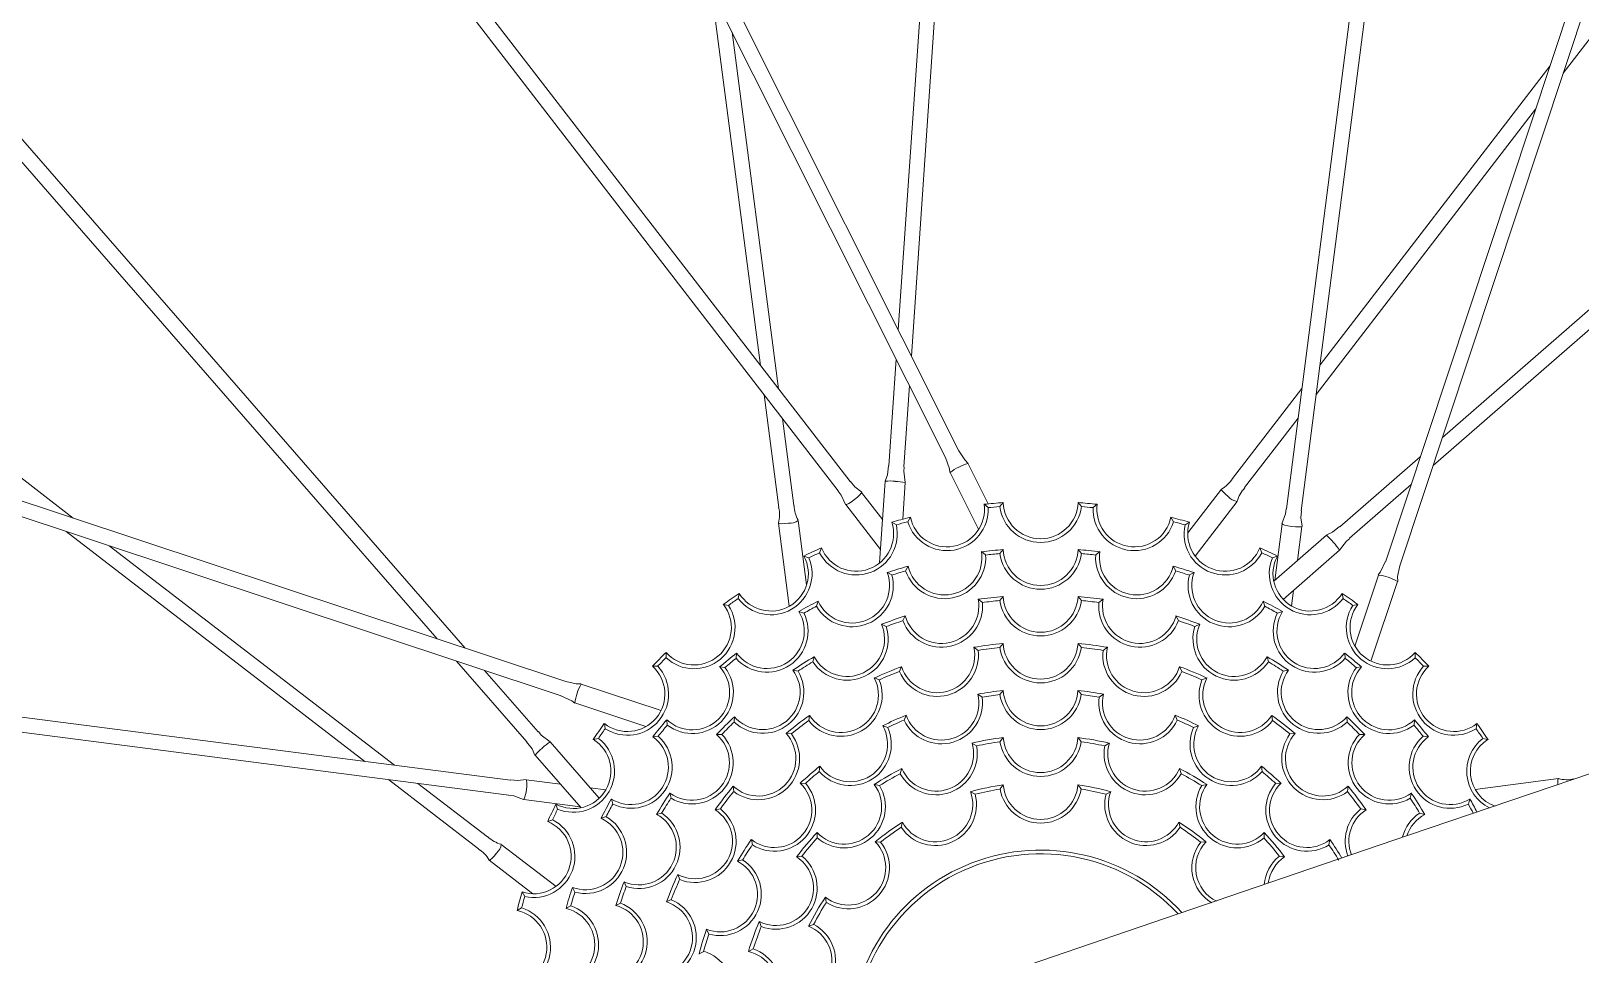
# Model space of a CAD drawing. Header units: millimetres. Extents: x -843 to 3947, y -76 to 3122.
# Drawn here: x -439.8 to -282, y 2409.8 to 2503.8 of the extents above; entities that cross this region are included whole.
import ezdxf

# ---------------------------------------------------------------- set-up
doc = ezdxf.new("R2010")
doc.units = ezdxf.units.MM
doc.layers.add('ZANO_R', color=7, linetype='Continuous', lineweight=0)

msp = doc.modelspace()

# ---------------------------------------------------------------- linework, layer by layer
at = {"layer": 'ZANO_R'}
for p, q in [((-340.27, 2636.2), (-351.46, 2473.34)), ((-350.12, 2470.66), (-338.75, 2636.1)), ((-289.22, 2631.52), (-311.93, 2455.12)), ((-310.42, 2454.93), (-287.71, 2631.33)), ((-426.04, 2618.55), (-346.65, 2460.34)), ((-345.28, 2461.02), (-424.67, 2619.23)), ((-246.09, 2617.81), (-301.82, 2449.8)), ((-300.38, 2449.32), (-244.64, 2617.33)), ((-466.23, 2597.75), (-357.56, 2456.96)), ((-356.35, 2457.89), (-465.02, 2598.68)), ((-283.74, 2499.48), (-207.92, 2598.05)), ((-172.96, 2569.65), (-296.04, 2462.4)), ((-296.98, 2459.55), (-171.96, 2568.5)), ((-505.64, 2564.96), (-398.39, 2441.88)), ((-395.55, 2440.94), (-504.49, 2565.96)), ((-435.47, 2454.18), (-534.04, 2530)), ((-370.46, 2507.8), (-365.49, 2469.73)), ((-363.64, 2467.34), (-368.38, 2503.66)), ((-285.1, 2500.2), (-308.51, 2469.77)), ((-308.9, 2466.77), (-286.56, 2495.8)), ((-385.31, 2437.55), (-553.32, 2493.28)), ((-553.8, 2491.83), (-385.79, 2436.1)), ((-351.67, 2470.35), (-352.41, 2459.49)), ((-365.1, 2466.73), (-363.61, 2455.26)), ((-350.89, 2459.39), (-350.32, 2467.67)), ((-310.36, 2467.37), (-317.41, 2458.2)), ((-362.1, 2455.46), (-363.25, 2464.33)), ((-316.2, 2457.28), (-310.74, 2464.37)), ((-298.3, 2460.43), (-306.5, 2453.28)), ((-342.29, 2455.63), (-344.35, 2459.72)), ((-352.78, 2457.93), (-353.35, 2449.62)), ((-351, 2454.07), (-350.75, 2457.79)), ((-346.16, 2458.81), (-343.27, 2453.04)), ((-305.5, 2452.13), (-299.24, 2457.59)), ((-353.04, 2454.02), (-355.19, 2456.8)), ((-340.76, 2455.76), (-341.11, 2455.35)), ((-332.8, 2455.35), (-333.15, 2455.76)), ((-318.56, 2457.12), (-321.98, 2452.67)), ((-321.23, 2450.31), (-316.95, 2455.88)), ((-356.8, 2455.56), (-353.25, 2450.97)), ((-350.22, 2454.27), (-350.49, 2453.8)), ((-342.72, 2455.59), (-342.31, 2455.25)), ((-331.61, 2455.25), (-331.19, 2455.59)), ((-323.42, 2453.8), (-323.69, 2454.27)), ((-436.19, 2452.82), (-405.76, 2429.41)), ((-363.66, 2453.68), (-362.55, 2445.21)), ((-360.79, 2447.39), (-361.64, 2453.94)), ((-352.12, 2453.76), (-351.65, 2453.49)), ((-322.26, 2453.49), (-321.79, 2453.76)), ((-312.38, 2453.6), (-313.13, 2447.84)), ((-310.82, 2449.86), (-310.37, 2453.34)), ((-402.76, 2429.03), (-431.8, 2451.36)), ((-359.28, 2451.15), (-359.46, 2450.65)), ((-340.76, 2450.99), (-341.11, 2450.58)), ((-332.8, 2450.58), (-333.15, 2450.99)), ((-314.45, 2450.65), (-314.64, 2451.15)), ((-307.86, 2452.43), (-313.22, 2447.76)), ((-390.92, 2427.5), (-567.32, 2450.21)), ((-361.06, 2450.32), (-360.55, 2450.14)), ((-342.98, 2450.77), (-342.56, 2450.43)), ((-331.35, 2450.43), (-330.93, 2450.77)), ((-313.36, 2450.14), (-312.86, 2450.32)), ((-312.25, 2445.91), (-306.53, 2450.9)), ((-567.52, 2448.7), (-391.12, 2425.99)), ((-352.58, 2448.63), (-352.1, 2448.39)), ((-350.45, 2449.28), (-350.71, 2448.81)), ((-323.2, 2448.81), (-323.46, 2449.28)), ((-321.81, 2448.39), (-321.33, 2448.63)), ((-302.56, 2448.38), (-304.96, 2441.15)), ((-367.65, 2446.52), (-367.75, 2445.99)), ((-340.76, 2446.21), (-341.11, 2445.79)), ((-332.81, 2445.79), (-333.15, 2446.21)), ((-311.41, 2445.24), (-311.21, 2446.82)), ((-306.16, 2445.99), (-306.26, 2446.52)), ((-303.33, 2439.62), (-300.63, 2447.74)), ((-369.26, 2445.39), (-368.73, 2445.3)), ((-361.58, 2444.67), (-361.06, 2444.52)), ((-359.62, 2445.72), (-359.78, 2445.21)), ((-343.31, 2445.92), (-342.88, 2445.59)), ((-331.03, 2445.59), (-330.6, 2445.92)), ((-314.13, 2445.21), (-314.3, 2445.72)), ((-312.85, 2444.52), (-312.33, 2444.67)), ((-305.18, 2445.3), (-304.65, 2445.39)), ((-353.16, 2443.38), (-352.67, 2443.16)), ((-350.74, 2444.23), (-350.98, 2443.75)), ((-322.93, 2443.75), (-323.18, 2444.23)), ((-321.25, 2443.16), (-320.76, 2443.38)), ((-375.1, 2440.49), (-375.1, 2439.96)), ((-367.91, 2440.44), (-367.97, 2439.91)), ((-360.02, 2440.08), (-360.15, 2439.55)), ((-343.75, 2441.03), (-343.31, 2440.72)), ((-340.76, 2441.43), (-341.11, 2441.01)), ((-332.81, 2441.01), (-333.15, 2441.43)), ((-330.6, 2440.72), (-330.16, 2441.03)), ((-313.77, 2439.55), (-313.9, 2440.08)), ((-305.94, 2439.91), (-306, 2440.44)), ((-298.81, 2439.96), (-298.82, 2440.49)), ((-396.42, 2439.62), (-389.27, 2431.42)), ((-388.12, 2432.42), (-393.58, 2438.68)), ((-376.49, 2439.1), (-375.95, 2439.11)), ((-369.63, 2439.03), (-369.1, 2438.98)), ((-362.19, 2438.71), (-361.66, 2438.6)), ((-351.11, 2439.06), (-351.33, 2438.57)), ((-322.59, 2438.57), (-322.81, 2439.06)), ((-312.25, 2438.6), (-311.72, 2438.71)), ((-304.81, 2438.98), (-304.28, 2439.03)), ((-297.96, 2439.11), (-297.43, 2439.1)), ((-375.61, 2434.59), (-383.73, 2437.29)), ((-353.89, 2437.91), (-353.39, 2437.72)), ((-320.53, 2437.72), (-320.02, 2437.91)), ((-384.37, 2435.36), (-377.15, 2432.96)), ((-343.36, 2436.27), (-342.91, 2435.96)), ((-340.76, 2436.64), (-341.1, 2436.22)), ((-332.81, 2436.22), (-333.15, 2436.64)), ((-331, 2435.96), (-330.56, 2436.27)), ((-375.02, 2433.64), (-374.97, 2433.11)), ((-368.14, 2433.96), (-368.15, 2433.43)), ((-360.48, 2434.1), (-360.57, 2433.57)), ((-350.66, 2434.12), (-350.87, 2433.62)), ((-323.05, 2433.62), (-323.26, 2434.12)), ((-313.34, 2433.57), (-313.43, 2434.1)), ((-305.76, 2433.43), (-305.77, 2433.96)), ((-298.94, 2433.11), (-298.9, 2433.64)), ((-381.38, 2433.27), (-381.29, 2432.74)), ((-369.96, 2432.15), (-369.42, 2432.16)), ((-362.88, 2432.27), (-362.34, 2432.21)), ((-353.04, 2433.03), (-352.53, 2432.86)), ((-321.38, 2432.86), (-320.87, 2433.03)), ((-311.57, 2432.21), (-311.04, 2432.27)), ((-304.5, 2432.16), (-303.96, 2432.15)), ((-292.62, 2432.74), (-292.53, 2433.27)), ((-381.9, 2425.67), (-386.89, 2431.39)), ((-382.51, 2431.66), (-381.98, 2431.76)), ((-376.43, 2431.92), (-375.9, 2431.98)), ((-343.95, 2431.28), (-343.48, 2431)), ((-340.76, 2431.85), (-341.1, 2431.42)), ((-332.82, 2431.42), (-333.15, 2431.85)), ((-330.43, 2431), (-329.97, 2431.28)), ((-298.02, 2431.98), (-297.48, 2431.92)), ((-291.93, 2431.76), (-291.41, 2431.66)), ((-388.42, 2430.06), (-383.75, 2424.7)), ((-359.45, 2428.92), (-359.5, 2428.38)), ((-314.41, 2428.38), (-314.47, 2428.92)), ((-403.36, 2427.57), (-394.2, 2420.52)), ((-385.85, 2427.1), (-389.33, 2427.55)), ((-351.09, 2428.68), (-351.26, 2428.17)), ((-322.65, 2428.17), (-322.82, 2428.68)), ((-284.24, 2427.66), (-292.71, 2426.56)), ((-393.27, 2421.72), (-400.36, 2427.18)), ((-381.23, 2426.51), (-382.81, 2426.71)), ((-374.7, 2426.2), (-374.59, 2425.67)), ((-368.26, 2426.88), (-368.21, 2426.35)), ((-361.43, 2427.2), (-360.89, 2427.18)), ((-353.89, 2427.07), (-353.36, 2426.95)), ((-344.09, 2426.33), (-343.61, 2426.07)), ((-340.76, 2427.04), (-341.09, 2426.61)), ((-332.83, 2426.61), (-333.16, 2427.04)), ((-330.3, 2426.07), (-329.82, 2426.33)), ((-320.55, 2426.95), (-320.02, 2427.07)), ((-313.03, 2427.18), (-312.49, 2427.2)), ((-305.71, 2426.35), (-305.66, 2426.88)), ((-299.32, 2425.67), (-299.21, 2426.2)), ((-389.59, 2425.54), (-383.84, 2424.8)), ((-386.31, 2425.06), (-386.14, 2424.56)), ((-380.66, 2425.59), (-380.51, 2425.07)), ((-376.07, 2424.02), (-375.55, 2424.16)), ((-370.09, 2424.49), (-369.56, 2424.58)), ((-304.35, 2424.58), (-303.82, 2424.49)), ((-298.37, 2424.16), (-297.85, 2424.02)), ((-293.4, 2425.07), (-293.25, 2425.59)), ((-387.15, 2423.28), (-386.64, 2423.47)), ((-381.71, 2423.62), (-381.2, 2423.79)), ((-351.03, 2423.24), (-351.16, 2422.71)), ((-322.75, 2422.71), (-322.88, 2423.24)), ((-366.41, 2421.45), (-366.31, 2420.92)), ((-359.72, 2422.18), (-359.7, 2421.63)), ((-353.79, 2421.24), (-353.25, 2421.19)), ((-320.67, 2421.19), (-320.12, 2421.24)), ((-314.21, 2421.63), (-314.19, 2422.18)), ((-307.6, 2420.92), (-307.5, 2421.45)), ((-386.3, 2416.69), (-391.87, 2420.97)), ((-361.8, 2419.7), (-361.26, 2419.78)), ((-312.65, 2419.78), (-312.11, 2419.7)), ((-393.11, 2419.36), (-388.67, 2415.94)), ((-373.9, 2417.9), (-373.71, 2417.39)), ((-367.83, 2419.25), (-367.3, 2419.38)), ((-384.63, 2416.59), (-384.38, 2416.11)), ((-379.37, 2417.17), (-379.15, 2416.68)), ((-389.75, 2416.13), (-389.49, 2415.66)), ((-385.27, 2414.46), (-384.8, 2414.72)), ((-380.22, 2414.74), (-379.74, 2414.99)), ((-375.05, 2415.11), (-374.56, 2415.34)), ((-358.88, 2415.59), (-358.78, 2415.05)), ((-390.26, 2414.23), (-389.8, 2414.5)), ((-365.6, 2413.11), (-365.4, 2412.61)), ((-370.99, 2412.32), (-370.75, 2411.84)), ((-360.58, 2412.64), (-360.07, 2412.82)), ((-371.73, 2409.81), (-371.26, 2410.08)), ((-366.71, 2410.07), (-366.23, 2410.33))]:
    msp.add_line(p, q, dxfattribs=at)
at = {"layer": 'ZANO_R', "flags": 128}
for points in [[(-344.33, 2459.75), (-344.69, 2460.1), (-345.28, 2461.03)], [(-352.45, 2459.5), (-352.56, 2458.6), (-352.8, 2457.95)], [(-350.75, 2457.8), (-350.9, 2458.95), (-350.86, 2459.38)], [(-346.65, 2460.34), (-346.24, 2459.21), (-346.19, 2458.82)], [(-355.18, 2456.83), (-355.87, 2457.35), (-356.33, 2457.91)], [(-357.59, 2456.93), (-357.26, 2456.53), (-356.81, 2455.56)], [(-355.19, 2456.8), (-355.19, 2456.8), (-355.22, 2456.71), (-355.37, 2456.54), (-355.61, 2456.31), (-355.91, 2456.07), (-356.22, 2455.84), (-356.5, 2455.66), (-356.71, 2455.56), (-356.8, 2455.56), (-356.8, 2455.56)], [(-317.85, 2456.38), (-318.15, 2456.62), (-318.39, 2456.85), (-318.54, 2457.02), (-318.56, 2457.12), (-318.56, 2457.12)], [(-311.97, 2455.13), (-312.02, 2454.62), (-312.39, 2453.61)], [(-310.34, 2453.35), (-310.46, 2454.21), (-310.39, 2454.93)], [(-362.63, 2453.66), (-363.02, 2453.62), (-363.35, 2453.61), (-363.57, 2453.63), (-363.66, 2453.68), (-363.66, 2453.68)], [(-310.37, 2453.34), (-310.37, 2453.34), (-310.45, 2453.3), (-310.68, 2453.28), (-311.01, 2453.29), (-311.39, 2453.33), (-311.78, 2453.39), (-312.1, 2453.46), (-312.31, 2453.54), (-312.38, 2453.6), (-312.38, 2453.6)], [(-306.52, 2453.31), (-307.23, 2452.75), (-307.87, 2452.46)], [(-306.52, 2450.9), (-305.82, 2451.83), (-305.48, 2452.1)], [(-301.83, 2449.81), (-302.34, 2448.71), (-302.58, 2448.4)], [(-300.6, 2447.74), (-300.61, 2448.25), (-300.37, 2449.32)], [(-383.73, 2437.32), (-384.24, 2437.32), (-385.31, 2437.56)], [(-385.8, 2436.09), (-384.7, 2435.58), (-384.4, 2435.34)], [(-386.89, 2431.4), (-387.82, 2432.1), (-388.09, 2432.45)], [(-389.3, 2431.4), (-388.74, 2430.69), (-388.45, 2430.05)], [(-278.68, 2428.98), (-299.52, 2421.89), (-308.15, 2418.94), (-317.68, 2415.69), (-328.1, 2412.12), (-339.43, 2408.25)], [(-389.34, 2427.58), (-390.2, 2427.46), (-390.92, 2427.53)], [(-389.34, 2427.55), (-389.33, 2427.55), (-389.29, 2427.47), (-389.27, 2427.24), (-389.28, 2426.91), (-389.32, 2426.53), (-389.38, 2426.14), (-389.46, 2425.82), (-389.53, 2425.61), (-389.59, 2425.54), (-389.6, 2425.54)], [(-284.31, 2427.07), (-284.31, 2427.35), (-284.29, 2427.58), (-284.24, 2427.66), (-284.24, 2427.66)], [(-391.12, 2425.95), (-390.61, 2425.9), (-389.6, 2425.53)], [(-392.37, 2420.07), (-392.61, 2419.77), (-392.84, 2419.53), (-393.01, 2419.38), (-393.11, 2419.36), (-393.11, 2419.36)]]:
    msp.add_lwpolyline(points, dxfattribs=at)
at = {"layer": 'ZANO_R'}
for centre, radius, start, end in [((-336.96, 2400.96), 322.1, 19.4696, 264.4729), ((-336.96, 2400.96), 285.75, 19.8219, 180), ((-336.96, 2400.96), 322.1, 275.5275, 13.6653), ((-336.96, 2400.96), 285.75, 180, 13.5897), ((-343.15, 2455.08), 4.8, 104.4179, 128.8776), ((-352.32, 2453.4), 4.56, 82.8851, 95.7053), ((-351.82, 2453.36), 4.56, 76.4361, 89.2539), ((-320, 2459.74), 2.99, 298.8264, 329.3515), ((-314.14, 2455.21), 2.88, 134.8613, 166.3113), ((-336.96, 2400.96), 54.93, 93.9751, 96.0249), ((-336.96, 2455.89), 3.81, 181.9875, 358.0125), ((-336.96, 2400.96), 54.93, 83.9751, 86.0249), ((-316.75, 2457.32), 1.45, 220.682, 262.2674), ((-366.53, 2454.52), 2.99, 343.8354, 14.3438), ((-359.18, 2455.46), 2.88, 179.8567, 211.3159), ((-336.96, 2400.96), 54.93, 103.9751, 106.0249), ((-346.49, 2455.06), 4.19, 197.397, 2.603), ((-346.49, 2455.06), 3.81, 191.9875, 8.0125), ((-336.96, 2400.96), 54.55, 94.3698, 95.6302), ((-336.96, 2455.89), 4.19, 187.397, 352.603), ((-336.96, 2400.96), 54.55, 84.3698, 85.6302), ((-327.42, 2455.06), 4.19, 177.397, 342.603), ((-327.42, 2455.06), 3.81, 171.9875, 348.0125), ((-336.96, 2400.96), 54.93, 73.9751, 76.0249), ((-362.52, 2455.1), 1.45, 265.6736, 307.276), ((-355.74, 2452.58), 4.19, 207.397, 12.603), ((-355.74, 2452.58), 3.81, 201.9875, 18.0125), ((-336.96, 2400.96), 54.55, 104.3698, 105.6302), ((-336.96, 2400.96), 54.55, 74.3698, 75.6302), ((-318.17, 2452.58), 4.19, 167.397, 332.603), ((-318.17, 2452.58), 3.81, 161.9875, 338.0125), ((-336.96, 2400.96), 54.93, 113.9751, 116.0249), ((-336.96, 2400.96), 50.16, 94.3526, 96.8974), ((-336.96, 2451.13), 3.81, 182.1763, 357.8237), ((-336.96, 2400.96), 50.16, 83.1026, 85.6474), ((-336.96, 2400.96), 54.93, 63.9751, 66.0249), ((-310.75, 2448.9), 4.56, 37.8841, 50.7039), ((-310.42, 2448.52), 4.56, 31.434, 44.2551), ((-364.42, 2448.53), 4.19, 217.397, 22.603), ((-364.42, 2448.53), 3.81, 211.9875, 28.0125), ((-336.96, 2400.96), 54.55, 114.3698, 115.6302), ((-346.74, 2450.17), 4.19, 198.8546, 3.6454), ((-346.74, 2450.17), 3.81, 193.4263, 9.0737), ((-336.96, 2400.96), 49.78, 94.7865, 96.4635), ((-336.96, 2451.13), 4.19, 187.6046, 352.3954), ((-336.96, 2400.96), 49.78, 83.5365, 85.2135), ((-327.17, 2450.17), 4.19, 176.3546, 341.1454), ((-327.17, 2450.17), 3.81, 170.9263, 346.5737), ((-336.96, 2400.96), 54.55, 64.3698, 65.6302), ((-309.49, 2448.53), 4.19, 157.397, 322.603), ((-309.49, 2448.53), 3.81, 151.9875, 328.0125), ((-356.15, 2447.31), 4.19, 210.1046, 14.8954), ((-356.15, 2447.31), 3.81, 204.6763, 20.3237), ((-336.96, 2400.96), 50.17, 105.6026, 108.1474), ((-336.96, 2400.96), 49.78, 106.0365, 107.7135), ((-336.96, 2400.96), 50.17, 71.8526, 74.3974), ((-336.96, 2400.96), 49.78, 72.2865, 73.9635), ((-317.76, 2447.31), 4.19, 165.1046, 329.8954), ((-317.76, 2447.31), 3.81, 159.6763, 335.3237), ((-303.07, 2443.61), 4.8, 59.4188, 83.8766), ((-336.96, 2400.96), 54.93, 123.9751, 126.0249), ((-336.96, 2400.96), 45.4, 94.8094, 98.0477), ((-336.96, 2446.37), 3.81, 182.4047, 357.5953), ((-336.96, 2400.96), 45.4, 81.9523, 85.1906), ((-336.96, 2400.96), 54.93, 53.9751, 56.0249), ((-372.26, 2443.04), 3.81, 221.9875, 38.0125), ((-372.26, 2443.04), 4.19, 227.397, 32.603), ((-336.96, 2400.96), 54.55, 124.3698, 125.6302), ((-364.83, 2442.68), 3.81, 215.9263, 31.5737), ((-336.96, 2400.96), 50.17, 116.8526, 119.3974), ((-336.96, 2400.96), 49.78, 117.2865, 118.9635), ((-347.06, 2445.23), 4.19, 200.713, 5.0013), ((-347.06, 2445.23), 3.81, 195.2619, 10.4524), ((-336.96, 2400.96), 45.02, 95.2911, 97.5661), ((-336.96, 2446.37), 4.19, 187.8559, 352.1441), ((-336.96, 2400.96), 45.02, 82.4339, 84.7089), ((-326.85, 2445.23), 4.19, 174.9987, 339.287), ((-326.85, 2445.23), 3.81, 169.5476, 344.7381), ((-336.96, 2400.96), 50.17, 60.6026, 63.1474), ((-336.96, 2400.96), 49.78, 61.0365, 62.7135), ((-309.09, 2442.68), 3.81, 148.4263, 324.0737), ((-336.96, 2400.96), 54.55, 54.3698, 55.6302), ((-301.65, 2443.04), 4.19, 147.397, 312.603), ((-301.65, 2443.04), 3.81, 141.9875, 318.0125), ((-364.83, 2442.68), 4.19, 221.3546, 26.1454), ((-356.66, 2441.87), 4.19, 213.5701, 17.8584), ((-356.66, 2441.87), 3.81, 208.119, 23.3096), ((-336.96, 2400.96), 45.4, 107.6666, 110.9048), ((-336.96, 2400.96), 45.02, 108.1482, 110.4232), ((-336.96, 2400.96), 45.4, 69.0952, 72.3334), ((-336.96, 2400.96), 45.02, 69.5768, 71.8518), ((-317.26, 2441.87), 4.19, 162.1416, 326.4299), ((-317.26, 2441.87), 3.81, 156.6904, 331.881), ((-309.09, 2442.68), 4.19, 153.8546, 318.6454), ((-336.96, 2400.96), 54.93, 133.9751, 136.0249), ((-336.96, 2400.96), 54.55, 134.3698, 135.6302), ((-336.96, 2400.96), 50.17, 128.1026, 130.6474), ((-336.96, 2400.96), 49.78, 128.5365, 130.2135), ((-336.96, 2400.96), 45.4, 120.5237, 123.762), ((-347.48, 2440.22), 4.19, 203.1662, 6.8338), ((-347.48, 2440.22), 3.81, 197.6867, 12.3133), ((-336.96, 2400.96), 40.64, 95.3734, 99.6266), ((-336.96, 2400.96), 40.26, 95.9146, 99.0854), ((-336.96, 2441.6), 4.19, 188.1662, 351.8338), ((-336.96, 2441.6), 3.81, 182.6867, 357.3133), ((-336.96, 2400.96), 40.64, 80.3734, 84.6266), ((-336.96, 2400.96), 40.26, 80.9146, 84.0854), ((-326.44, 2440.22), 4.19, 173.1662, 336.8338), ((-326.44, 2440.22), 3.81, 167.6867, 342.3133), ((-336.96, 2400.96), 45.4, 56.238, 59.4763), ((-336.96, 2400.96), 50.17, 49.3526, 51.8974), ((-336.96, 2400.96), 49.78, 49.7865, 51.4635), ((-336.96, 2400.96), 54.93, 43.9751, 46.0249), ((-336.96, 2400.96), 54.55, 44.3698, 45.6302), ((-379.03, 2436.27), 3.81, 231.9875, 48.0125), ((-379.03, 2436.27), 4.19, 237.397, 42.603), ((-372.43, 2436.44), 3.81, 227.1763, 42.8237), ((-372.43, 2436.44), 4.19, 232.6046, 37.3954), ((-365.26, 2436.46), 4.19, 226.4273, 30.7156), ((-365.26, 2436.46), 3.81, 220.9762, 36.1667), ((-336.96, 2400.96), 45.02, 121.0053, 123.2804), ((-336.96, 2400.96), 40.64, 110.3734, 114.6266), ((-336.96, 2400.96), 40.26, 110.9146, 114.0854), ((-336.96, 2400.96), 40.64, 65.3734, 69.6266), ((-336.96, 2400.96), 40.26, 65.9146, 69.0854), ((-336.96, 2400.96), 45.02, 56.7196, 58.9947), ((-308.65, 2436.46), 4.19, 149.2844, 313.5727), ((-308.65, 2436.46), 3.81, 143.8333, 319.0238), ((-301.48, 2436.44), 4.19, 142.6046, 307.3954), ((-301.48, 2436.44), 3.81, 137.1763, 312.8237), ((-294.88, 2436.27), 4.19, 137.397, 302.603), ((-294.88, 2436.27), 3.81, 131.9875, 308.0125), ((-379.6, 2434.85), 4.8, 149.4215, 173.8739), ((-357.28, 2436.16), 4.19, 218.1662, 21.8338), ((-357.28, 2436.16), 3.81, 212.6867, 27.3133), ((-316.64, 2436.16), 4.19, 158.1662, 321.8338), ((-316.64, 2436.16), 3.81, 152.6867, 327.3133), ((-347.06, 2435.39), 4.19, 204.923, 7.8043), ((-347.06, 2435.39), 3.81, 199.4073, 13.32), ((-336.96, 2400.96), 35.88, 96.0874, 100.2763), ((-336.96, 2400.96), 35.5, 96.7047, 99.6589), ((-336.96, 2436.84), 4.19, 188.5593, 351.4407), ((-336.96, 2436.84), 3.81, 183.0437, 356.9563), ((-336.96, 2400.96), 35.88, 79.7237, 83.9126), ((-336.96, 2400.96), 35.5, 80.3411, 83.2953), ((-326.85, 2435.39), 4.19, 172.1957, 335.077), ((-326.85, 2435.39), 3.81, 166.68, 340.5927), ((-336.96, 2400.96), 50.17, 139.3526, 141.8974), ((-336.96, 2400.96), 45.4, 133.3809, 136.6191), ((-336.96, 2400.96), 40.64, 125.3734, 129.6266), ((-336.96, 2400.96), 35.88, 112.451, 116.6399), ((-336.96, 2400.96), 35.5, 113.0684, 116.0225), ((-336.96, 2400.96), 35.88, 63.3601, 67.549), ((-336.96, 2400.96), 35.5, 63.9775, 66.9316), ((-336.96, 2400.96), 40.64, 50.3734, 54.6266), ((-336.96, 2400.96), 45.4, 43.3809, 46.6191), ((-336.96, 2400.96), 50.17, 38.1026, 40.6474), ((-336.96, 2400.96), 54.93, 143.9751, 146.0249), ((-336.96, 2400.96), 54.55, 144.3698, 145.6302), ((-336.96, 2400.96), 49.78, 139.7865, 141.4635), ((-372.45, 2429.27), 3.81, 233.8333, 49.0238), ((-372.45, 2429.27), 4.19, 239.2844, 43.5727), ((-336.96, 2400.96), 45.02, 133.8625, 136.1375), ((-365.69, 2429.7), 3.81, 227.6867, 42.3133), ((-365.69, 2429.7), 4.19, 233.1662, 36.8338), ((-336.96, 2400.96), 40.26, 125.9146, 129.0854), ((-356.35, 2431.15), 4.19, 221.2866, 24.1679), ((-356.35, 2431.15), 3.81, 215.771, 29.6836), ((-317.56, 2431.15), 4.19, 155.8321, 318.7134), ((-317.56, 2431.15), 3.81, 150.3164, 324.229), ((-336.96, 2400.96), 40.26, 50.9146, 54.0854), ((-308.22, 2429.7), 4.19, 143.1662, 306.8338), ((-308.22, 2429.7), 3.81, 137.6867, 312.3133), ((-336.96, 2400.96), 45.02, 43.8625, 46.1375), ((-301.46, 2429.27), 4.19, 136.4273, 300.7156), ((-301.46, 2429.27), 3.81, 130.9762, 306.1667), ((-336.96, 2400.96), 49.78, 38.5365, 40.2135), ((-336.96, 2400.96), 54.55, 34.3698, 35.6302), ((-336.96, 2400.96), 54.93, 33.9751, 36.0249), ((-384.9, 2427.18), 4.55, 127.8774, 140.7106), ((-384.52, 2427.51), 4.56, 121.4335, 134.2597), ((-384.53, 2428.43), 3.81, 241.9875, 58.0125), ((-384.53, 2428.43), 4.19, 247.397, 52.603), ((-378.67, 2428.83), 3.81, 238.4263, 54.0737), ((-378.67, 2428.83), 4.19, 243.8546, 48.6454), ((-347.6, 2430.2), 4.19, 209.0734, 10.9266), ((-347.6, 2430.2), 3.81, 203.5101, 16.4899), ((-336.96, 2400.96), 31.12, 97.0202, 102.9798), ((-336.96, 2400.96), 30.73, 97.7388, 102.2612), ((-336.96, 2432.08), 4.19, 189.0734, 350.9266), ((-336.96, 2432.08), 3.81, 183.5101, 356.4899), ((-336.96, 2400.96), 31.11, 77.0202, 82.9798), ((-336.96, 2400.96), 30.73, 77.7388, 82.2612), ((-326.31, 2430.2), 4.19, 169.0734, 330.9266), ((-326.31, 2430.2), 3.81, 163.5101, 336.4899), ((-295.25, 2428.83), 4.19, 131.3546, 296.1454), ((-295.25, 2428.83), 3.81, 125.9263, 301.5737), ((-289.39, 2428.43), 4.19, 127.397, 243.608), ((-289.39, 2428.43), 3.81, 121.9875, 250.3861), ((-336.96, 2400.96), 35.88, 128.8146, 133.0035), ((-336.96, 2400.96), 35.88, 46.9965, 51.1854), ((-336.96, 2400.96), 35.5, 129.432, 132.3862), ((-336.96, 2400.96), 31.12, 117.0202, 122.9798), ((-336.96, 2400.96), 30.73, 117.7388, 122.2612), ((-336.96, 2400.96), 31.12, 57.0202, 62.9798), ((-336.96, 2400.96), 30.73, 57.7388, 62.2612), ((-336.96, 2400.96), 35.5, 47.6138, 50.568), ((-283.4, 2430.54), 2.99, 253.8376, 284.3394), ((-336.96, 2400.96), 45.4, 146.238, 149.4763), ((-336.96, 2400.96), 40.64, 140.3734, 144.6266), ((-336.96, 2400.96), 40.26, 140.9146, 144.0854), ((-364.07, 2424.46), 3.81, 232.1346, 46.0472), ((-364.07, 2424.46), 4.19, 237.6502, 40.5316), ((-356.96, 2424.8), 3.81, 223.5101, 36.4899), ((-356.96, 2424.8), 4.19, 229.0734, 30.9266), ((-347.68, 2425.04), 4.19, 213.7744, 14.2256), ((-347.68, 2425.04), 3.81, 208.1455, 19.8545), ((-336.96, 2400.96), 26.35, 98.291, 105.709), ((-336.96, 2400.96), 25.97, 99.1504, 104.8496), ((-336.96, 2427.32), 4.19, 189.7744, 350.2256), ((-336.96, 2427.32), 3.81, 184.1455, 355.8545), ((-336.96, 2400.96), 26.35, 74.291, 81.709), ((-336.96, 2400.96), 25.97, 75.1504, 80.8496), ((-326.24, 2425.04), 4.19, 165.7744, 326.2256), ((-326.24, 2425.04), 3.81, 160.1455, 331.8545), ((-316.96, 2424.8), 4.19, 149.0734, 310.9266), ((-316.96, 2424.8), 3.81, 143.5101, 316.4899), ((-309.84, 2424.46), 4.19, 139.4684, 302.3498), ((-309.84, 2424.46), 3.81, 133.9528, 307.8654), ((-336.96, 2400.96), 40.26, 35.9146, 39.0854), ((-336.96, 2400.96), 40.64, 35.3734, 39.6266), ((-336.96, 2400.96), 45.4, 30.5237, 33.762), ((-336.96, 2400.96), 54.93, 153.9751, 156.0249), ((-336.96, 2400.96), 54.55, 154.3698, 155.6302), ((-336.96, 2400.96), 50.17, 150.6026, 153.1474), ((-336.96, 2400.96), 49.78, 151.0365, 152.7135), ((-377.86, 2420.66), 4.19, 252.1416, 56.4299), ((-336.96, 2400.96), 45.02, 146.7196, 148.9947), ((-372.15, 2421.28), 3.81, 242.6867, 57.3133), ((-372.15, 2421.28), 4.19, 248.1662, 51.8338), ((-301.76, 2421.28), 4.19, 128.1662, 201.0152), ((-301.76, 2421.28), 3.81, 122.6867, 201.2696), ((-296.05, 2420.66), 4.19, 123.5701, 165.2434), ((-336.96, 2400.96), 45.02, 31.0053, 33.2804), ((-336.96, 2400.96), 49.78, 27.7445, 28.9635), ((-336.96, 2400.96), 50.17, 27.6773, 29.3974), ((-388.57, 2419.75), 3.81, 251.9875, 68.0125), ((-388.57, 2419.75), 4.19, 257.397, 62.603), ((-383.3, 2420.16), 3.81, 249.6763, 65.3237), ((-383.3, 2420.16), 4.19, 255.1046, 59.8954), ((-377.86, 2420.66), 3.81, 246.6904, 61.881), ((-336.96, 2400.96), 26.35, 122.291, 129.709), ((-336.96, 2400.96), 25.97, 123.1504, 128.8496), ((-336.96, 2400.96), 26.35, 50.291, 57.709), ((-336.96, 2400.96), 25.97, 51.1504, 56.8496), ((-296.05, 2420.66), 3.81, 118.119, 161.8438), ((-391.2, 2423.78), 2.88, 224.8608, 256.3106), ((-393.31, 2421.17), 1.45, 310.6925, 352.2569), ((-336.96, 2400.96), 35.88, 145.1783, 149.3672), ((-336.96, 2400.96), 31.12, 137.0202, 142.9798), ((-336.96, 2400.96), 30.73, 137.7388, 142.2612), ((-356.54, 2418.6), 3.81, 232.1455, 43.8545), ((-356.54, 2418.6), 4.19, 237.7744, 38.2256), ((-317.37, 2418.6), 4.19, 141.7744, 238.9762), ((-317.37, 2418.6), 3.81, 136.1455, 243.995), ((-336.96, 2400.96), 30.73, 37.7388, 42.2612), ((-336.96, 2400.96), 31.12, 37.0202, 42.9798), ((-336.96, 2400.96), 35.88, 31.2525, 34.8217), ((-395.73, 2417.92), 2.99, 28.8241, 59.3537), ((-336.96, 2400.96), 35.5, 145.7957, 148.7498), ((-363.9, 2416.52), 3.81, 243.5101, 56.4899), ((-363.9, 2416.52), 4.19, 249.0734, 50.9266), ((-336.96, 2400.96), 19.43, 42.2507, 180), ((-336.96, 2400.96), 19.05, 42.8501, 339.6792), ((-310.01, 2416.52), 4.19, 129.0734, 175.0092), ((-310.01, 2416.52), 3.81, 123.5101, 171.754), ((-336.96, 2400.96), 35.5, 31.2502, 34.2043), ((-336.96, 2400.96), 40.64, 155.3734, 159.6266), ((-369.59, 2415.87), 3.81, 248.4982, 62.4109), ((-369.59, 2415.87), 4.19, 254.0139, 56.8952), ((-336.96, 2400.96), 50.17, 161.8526, 164.3974), ((-336.96, 2400.96), 45.4, 159.0952, 162.3334), ((-336.96, 2400.96), 45.02, 159.5768, 161.8518), ((-336.96, 2400.96), 40.26, 155.9146, 159.0854), ((-336.96, 2400.96), 54.93, 163.9751, 166.0249), ((-336.96, 2400.96), 54.55, 164.3698, 165.6302), ((-386.16, 2410.75), 4.19, 266.3546, 71.1454), ((-336.96, 2400.96), 49.78, 162.2865, 163.9635), ((-381.22, 2411.07), 3.81, 259.5476, 74.7381), ((-381.22, 2411.07), 4.19, 264.9987, 69.287), ((-376.21, 2411.48), 3.81, 257.6867, 72.3133), ((-376.21, 2411.48), 4.19, 263.1662, 66.8338), ((-336.96, 2400.96), 26.35, 146.291, 153.709), ((-336.96, 2400.96), 25.97, 147.1504, 152.8496), ((-391.05, 2410.5), 3.81, 261.9875, 78.0125), ((-391.05, 2410.5), 4.19, 267.397, 72.603), ((-386.16, 2410.75), 3.81, 260.9263, 76.5737), ((-336.96, 2400.96), 31.12, 157.0202, 162.9798), ((-336.96, 2400.96), 35.88, 161.5419, 165.7308), ((-336.96, 2400.96), 35.5, 162.1593, 165.1134), ((-336.96, 2400.96), 30.73, 157.7388, 162.2612), ((-362.02, 2409.11), 3.81, 256.1455, 67.8545), ((-362.02, 2409.11), 4.19, 261.7744, 62.2256), ((-372.47, 2406.07), 4.19, 270.3775, 73.2589), ((-367.6, 2406.37), 3.81, 263.5101, 76.4899), ((-367.6, 2406.37), 4.19, 269.0734, 70.9266)]:
    msp.add_arc(centre, radius, start, end, dxfattribs=at)

doc.saveas('drawing.dxf')
